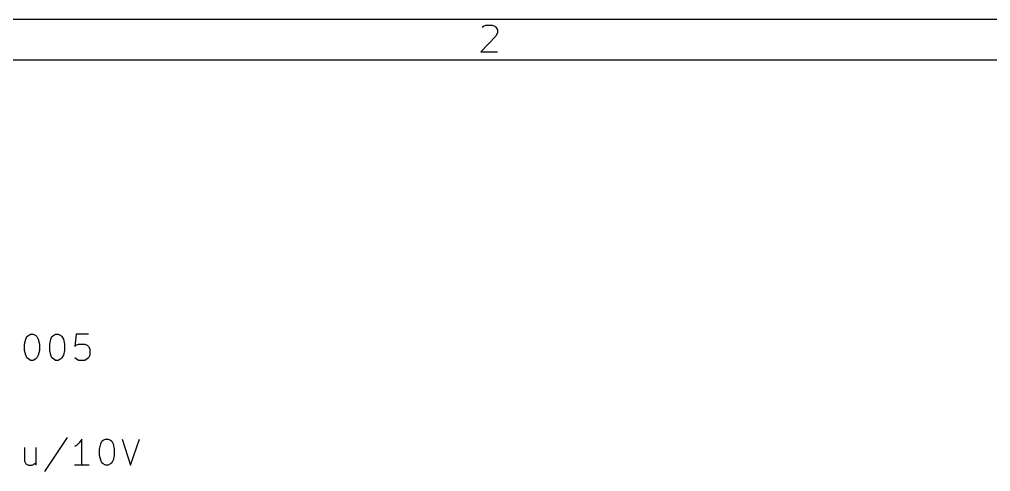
# Model space of a CAD drawing. Extents: x 10 to 287, y -200 to -10.
# Drawn here: x 62.81 to 109.87, y -31.93 to -10.01 of the extents above; entities that cross this region are included whole.
import ezdxf

# ---------------------------------------------------------------- set-up
doc = ezdxf.new("R2010")
doc.units = 0
doc.header["$MEASUREMENT"] = 0

msp = doc.modelspace()

# ---------------------------------------------------------------- linework, layer by layer
at = {"layer": 'Cyan 2'}
for p, q in [((63.119, -25.5016), (63.1698, -25.3746)), ((63.1698, -25.3746), (63.246, -25.3238)), ((63.246, -25.3238), (63.3476, -25.273)), ((63.3476, -25.273), (63.4746, -25.273)), ((63.4746, -25.273), (63.6016, -25.3238)), ((63.6016, -25.3238), (63.6524, -25.3746)), ((63.6524, -25.3746), (63.7286, -25.5016)), ((64.3382, -25.5016), (64.389, -25.3746)), ((64.389, -25.3746), (64.4652, -25.3238)), ((64.4652, -25.3238), (64.5668, -25.273)), ((64.5668, -25.273), (64.6938, -25.273)), ((64.6938, -25.273), (64.8208, -25.3238)), ((64.8208, -25.3238), (64.8716, -25.3746)), ((64.8716, -25.3746), (64.9478, -25.5016)), ((65.5574, -25.273), (65.5066, -25.8572)), ((66.167, -25.273), (65.5574, -25.273)), ((63.0682, -25.7556), (63.119, -25.5016)), ((63.0682, -26.0604), (63.0682, -25.7556)), ((63.7286, -25.5016), (63.7794, -25.7556)), ((63.7794, -25.7556), (63.7794, -26.0604)), ((64.2874, -25.7556), (64.3382, -25.5016)), ((64.2874, -26.0604), (64.2874, -25.7556)), ((64.9478, -25.5016), (64.9986, -25.7556)), ((64.9986, -25.7556), (64.9986, -26.0604)), ((65.5066, -25.8572), (65.5574, -25.8064)), ((65.5574, -25.8064), (65.6844, -25.7556)), ((65.6844, -25.7556), (65.9892, -25.7556)), ((65.9892, -25.7556), (66.0908, -25.8064)), ((66.0908, -25.8064), (66.167, -25.8572)), ((66.167, -25.8572), (66.2178, -25.9842)), ((63.119, -26.289), (63.0682, -26.0604)), ((63.1698, -26.416), (63.119, -26.289)), ((63.7286, -26.289), (63.6524, -26.416)), ((63.7794, -26.0604), (63.7286, -26.289)), ((64.3382, -26.289), (64.2874, -26.0604)), ((64.389, -26.416), (64.3382, -26.289)), ((64.9478, -26.289), (64.8716, -26.416)), ((64.9986, -26.0604), (64.9478, -26.289)), ((66.2178, -26.289), (66.167, -26.416)), ((66.2178, -25.9842), (66.2178, -26.289)), ((63.246, -26.4668), (63.1698, -26.416)), ((63.3476, -26.543), (63.246, -26.4668)), ((63.4746, -26.543), (63.3476, -26.543)), ((63.6016, -26.4668), (63.4746, -26.543)), ((63.6524, -26.416), (63.6016, -26.4668)), ((64.4652, -26.4668), (64.389, -26.416)), ((64.5668, -26.543), (64.4652, -26.4668)), ((64.6938, -26.543), (64.5668, -26.543)), ((64.8208, -26.4668), (64.6938, -26.543)), ((64.8716, -26.416), (64.8208, -26.4668)), ((65.5574, -26.4668), (65.5066, -26.416)), ((65.6844, -26.543), (65.5574, -26.4668)), ((65.9892, -26.543), (65.6844, -26.543)), ((66.0908, -26.4668), (65.9892, -26.543)), ((66.167, -26.416), (66.0908, -26.4668)), ((65.1256, -30.2768), (64.0334, -31.9278)), ((65.7098, -30.5308), (65.5828, -30.6578)), ((65.8368, -30.353), (65.7098, -30.5308)), ((65.8368, -31.623), (65.8368, -30.353)), ((66.7004, -30.8356), (66.7512, -30.5816)), ((66.7512, -30.5816), (66.802, -30.4546)), ((66.802, -30.4546), (66.8782, -30.4038)), ((66.8782, -30.4038), (66.9798, -30.353)), ((66.9798, -30.353), (67.1068, -30.353)), ((67.1068, -30.353), (67.2338, -30.4038)), ((67.2338, -30.4038), (67.2846, -30.4546)), ((67.2846, -30.4546), (67.3608, -30.5816)), ((67.3608, -30.5816), (67.4116, -30.8356)), ((67.7926, -30.353), (68.199, -31.623)), ((68.199, -31.623), (68.6308, -30.353)), ((63.0682, -30.7594), (63.0682, -31.4198)), ((63.6016, -30.7594), (63.6016, -31.623)), ((65.5828, -30.6578), (65.4812, -30.7086)), ((66.7004, -31.1404), (66.7004, -30.8356)), ((67.4116, -30.8356), (67.4116, -31.1404)), ((63.0682, -31.4198), (63.119, -31.5468)), ((63.5508, -31.5468), (63.6016, -31.496)), ((66.7512, -31.369), (66.7004, -31.1404)), ((66.802, -31.496), (66.7512, -31.369)), ((66.8782, -31.5468), (66.802, -31.496)), ((67.2846, -31.496), (67.2338, -31.5468)), ((67.3608, -31.369), (67.2846, -31.496)), ((67.4116, -31.1404), (67.3608, -31.369)), ((63.119, -31.5468), (63.246, -31.623)), ((63.246, -31.623), (63.4238, -31.623)), ((63.4238, -31.623), (63.5508, -31.5468)), ((66.1924, -31.623), (65.4812, -31.623)), ((66.9798, -31.623), (66.8782, -31.5468)), ((67.1068, -31.623), (66.9798, -31.623)), ((67.2338, -31.5468), (67.1068, -31.623))]:
    msp.add_line(p, q, dxfattribs=at)
at = {"layer": 'Red 2'}
for p, q in [((286.995, -10.0076), (10.0076, -10.0076)), ((85.2424, -10.3886), (85.2932, -10.3378)), ((85.2932, -10.3378), (85.4202, -10.287)), ((85.4202, -10.287), (85.725, -10.287)), ((85.725, -10.287), (85.852, -10.3378)), ((85.852, -10.3378), (85.9028, -10.3886)), ((85.9028, -10.8204), (85.1662, -11.5824)), ((85.9028, -10.3886), (85.979, -10.5156)), ((85.979, -10.6426), (85.9028, -10.8204)), ((85.979, -10.5156), (85.979, -10.6426)), ((85.1662, -11.5824), (85.979, -11.5824)), ((285.013, -11.9888), (11.9888, -11.9888))]:
    msp.add_line(p, q, dxfattribs=at)

doc.saveas('drawing.dxf')
